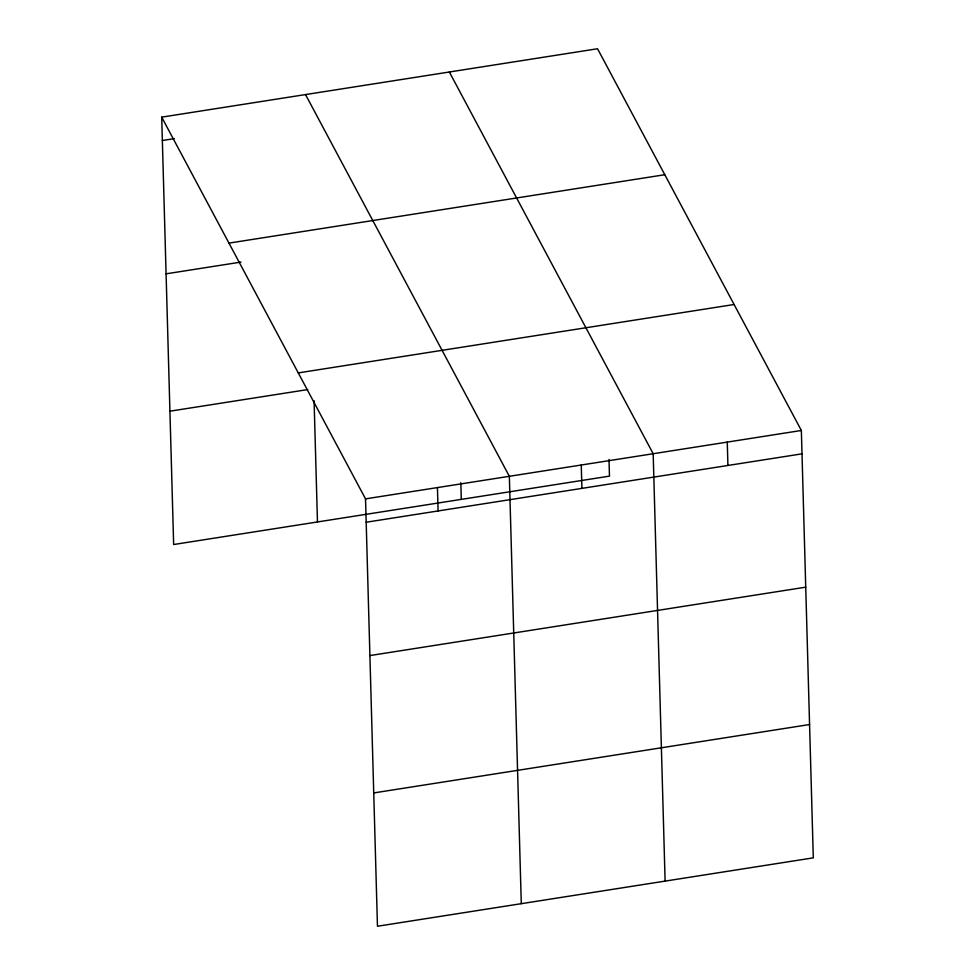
<?xml version="1.0" encoding="UTF-8"?>
<svg xmlns="http://www.w3.org/2000/svg" width="975" height="975" viewBox="0 0 975 975"><rect width="100%" height="100%" fill="white"/><g stroke="black" fill="none" stroke-linecap="round" stroke-linejoin="round"><path stroke-width="1.46" d="M161.704 117.146L597.541 48.75L801.352 430.475L813.296 857.854L377.459 926.25L365.528 498.871L161.704 117.146L173.647 544.525L609.472 476.129L609.009 459.469M162.362 140.51L174.342 138.633M228.967 243.116L664.804 174.72M166.079 273.829L240.996 262.08M298.265 372.901L734.09 304.505M169.918 411.194L307.759 389.573M365.528 498.871L801.352 430.475M366.173 522.234L802.011 453.838M369.903 655.566L805.728 587.169M373.73 792.931L809.567 724.535M449.353 72.004L653.177 453.728L665.108 881.108M305.528 94.575L509.352 476.3L521.284 903.679M727.265 442.102L727.911 465.465M581.258 465.014L581.917 488.378M460.834 482.722L461.297 499.383M437.434 487.585L438.092 510.949M314.084 400.749L317.472 521.954"/></g></svg>
